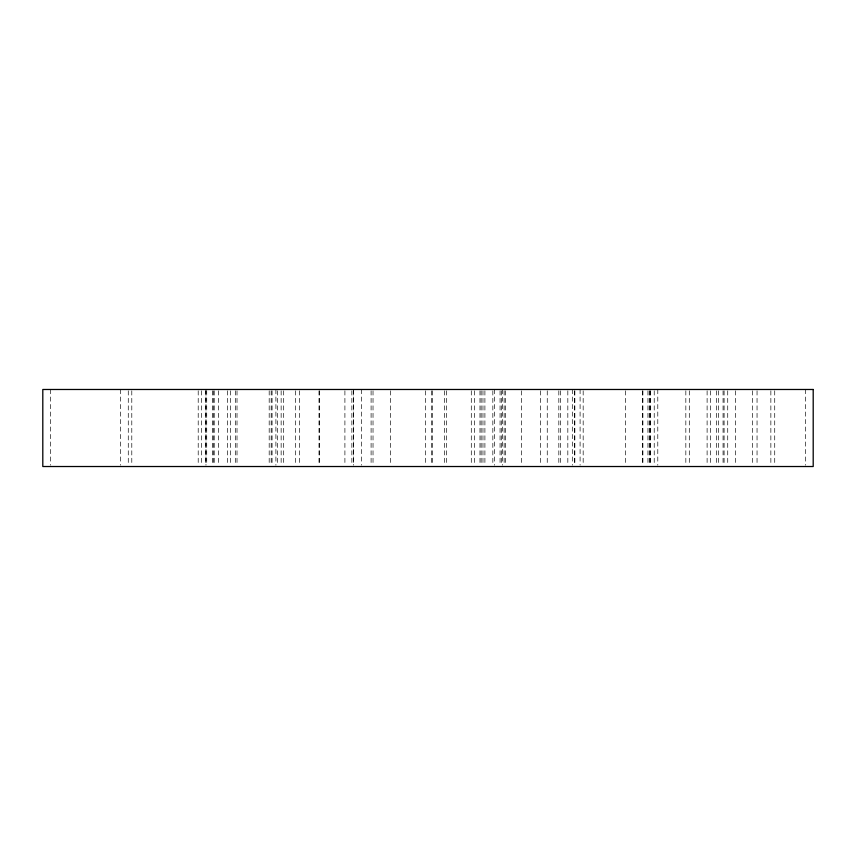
<?xml version="1.0" encoding="UTF-8"?>
<svg xmlns="http://www.w3.org/2000/svg" width="856" height="856" viewBox="0 0 856 856"><rect width="100%" height="100%" fill="white"/><g stroke="black" fill="none" stroke-linecap="round" stroke-linejoin="round"><path stroke-width="0.64" stroke-dasharray="4.28 3.21" d="M805.432 389.48L805.432 465.193M774.723 390.807L774.723 465.193M770.86 390.807L770.86 465.193M757.046 390.807L757.046 465.193M752.681 390.807L752.681 465.193M735.497 390.807L735.497 465.193M727.728 390.807L727.728 465.193M724.09 390.807L724.09 465.193M723.063 390.807L723.063 465.193M718.409 390.807L718.409 465.193M716.611 390.807L716.611 465.193M710.352 390.807L710.352 465.193M707.11 390.807L707.11 465.193M689.305 390.807L689.305 465.193M685.838 390.807L685.838 465.193M657.793 389.48L657.793 465.193M654.219 390.807L654.219 465.193M650.646 390.807L650.646 465.193M650.025 390.807L650.025 465.193M649.276 390.807L649.276 465.193M647.949 390.807L647.949 465.193M642.91 390.807L642.91 465.193M642.396 390.807L642.396 465.193M625.672 390.807L625.672 465.193M583.171 390.807L583.171 465.193M580.09 389.48L580.09 465.193M574.858 390.807L574.858 465.193M574.451 390.807L574.451 465.193M572.311 389.48L572.311 465.193M567.828 390.807L567.828 465.193M560.594 390.807L560.594 465.193M558.829 390.807L558.829 465.193M547.251 390.807L547.251 465.193M540.585 390.807L540.585 465.193M521.465 390.807L521.465 465.193M505.564 390.807L505.564 465.193M504.141 390.807L504.141 465.193M502.376 389.48L502.376 465.193M501.605 390.807L501.605 465.193M500.065 390.807L500.065 465.193M494.608 389.48L494.608 465.193M492.842 390.807L492.842 465.193M484.903 390.807L484.903 465.193M482.977 390.807L482.977 465.193M481.147 390.807L481.147 465.193M479.981 390.807L479.981 465.193M474.556 390.807L474.556 465.193M471.292 390.807L471.292 465.193M446.415 390.807L446.415 465.193M444.499 390.807L444.499 465.193M432.376 390.807L432.376 465.193M431.478 390.807L431.478 465.193M425.336 390.807L425.432 465.193M390.336 390.807L390.336 465.193M373.023 390.807L373.023 465.193M371.097 390.807L371.097 465.193M361.393 389.48L361.393 465.193M353.624 389.48L353.624 465.193M353.485 390.807L353.485 465.193M351.859 390.807L351.859 465.193M344.904 390.807L344.904 465.193M319.213 390.807L319.213 465.193M319.106 390.807L319.106 465.193M299.333 390.807L299.333 465.193M295.406 390.807L295.406 465.193M283.689 390.807L283.689 465.193M281.143 390.807L281.143 465.193M277.333 390.807L277.333 465.193M275.91 389.48L275.91 465.193M272.058 390.807L272.058 465.193M271.17 390.807L271.17 465.193M269.191 390.807L269.191 465.193M237.016 390.807L237.016 465.193M235.496 390.807L235.496 465.193M230.328 390.807L230.328 465.193M227.664 390.807L227.664 465.193M218.515 390.807L218.515 465.193M214.214 390.807L214.214 465.193M213.091 390.807L213.091 465.193M212.876 390.807L212.876 465.193M206.724 390.807L206.724 465.193M205.975 389.48L205.975 465.193M205.354 390.807L205.354 465.193M201.631 390.807L201.631 465.193M198.207 390.807L198.207 465.193M131.792 390.807L131.792 465.193M128.272 390.807L128.272 465.193M120.503 389.48L120.503 465.193M50.568 389.48L50.568 465.193"/><path stroke-width="1.28" d="M813.2 389.48L42.8 389.48L42.8 466.52L813.2 466.52L813.2 389.48"/></g></svg>
